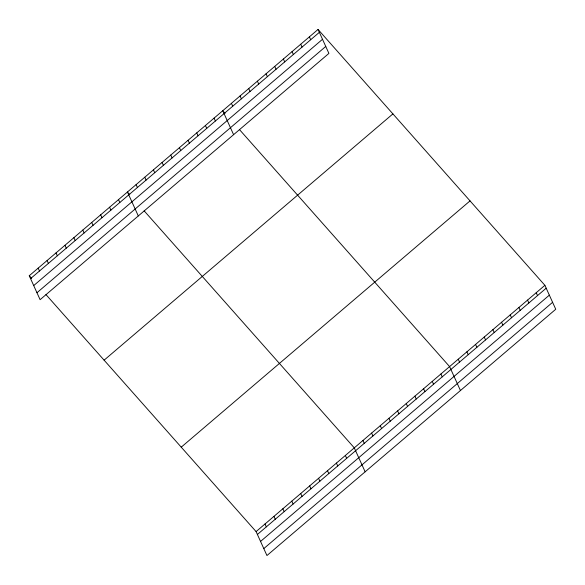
<?xml version="1.0" encoding="UTF-8"?>
<svg xmlns="http://www.w3.org/2000/svg" width="585" height="585" viewBox="0 0 585 585"><rect width="100%" height="100%" fill="white"/><g stroke="black" fill="none" stroke-linecap="round" stroke-linejoin="round"><path stroke-width="0.88" d="M318.05 29.455L328.909 53.403L40.109 299.681L29.25 275.74L318.05 29.455L544.891 285.319L555.75 309.26L266.95 555.545L256.091 531.597L45.952 294.577M30.559 278.621L319.359 32.336M33.711 285.575L322.51 39.29M36.957 292.734L325.757 46.449M104.108 360.17L392.908 113.892M181.233 447.167L470.033 200.882M256.091 531.597L544.891 285.319M257.393 534.478L546.193 288.2M260.552 541.432L549.352 295.147M263.798 548.591L552.598 302.313M225.049 113.329L222.746 110.733L233.605 134.674M239.448 129.563L449.587 366.59L460.446 390.531M129.746 194.6L127.442 192.004L138.301 215.945M144.144 210.841L354.283 447.861L365.142 471.81M29.25 275.74L31.553 278.336M536.226 292.705L537.535 295.586M527.56 300.09L528.869 302.979M518.895 307.483L520.204 310.364M510.23 314.869L511.539 317.75M501.572 322.262L502.873 325.143M492.906 329.647L494.215 332.529M484.241 337.033L485.55 339.922M475.576 344.426L476.885 347.307M466.91 351.812L468.219 354.693M458.245 359.205L459.554 362.086M309.385 36.848L310.693 39.729M300.719 44.233L302.028 47.114M440.922 373.976L442.231 376.857M292.061 51.619L293.363 54.507M432.256 381.369L433.565 384.25M283.396 59.012L284.705 61.893M423.591 388.754L424.9 391.636M274.731 66.397L276.04 69.279M414.926 396.14L416.235 399.028M266.065 73.79L267.374 76.672M406.268 403.533L407.57 406.414M257.4 81.176L258.709 84.057M397.603 410.919L398.911 413.8M248.735 88.562L250.044 91.45M388.937 418.312L390.246 421.193M240.077 95.955L241.378 98.836M380.272 425.697L381.581 428.578M231.411 103.34L232.72 106.221M371.607 433.083L372.916 435.971M362.941 440.476L364.25 443.357M214.081 118.119L215.39 121M205.415 125.504L206.724 128.393M345.355 455.474L346.664 458.355M196.757 132.897L198.059 135.779M336.426 463.086L337.735 465.967M188.092 140.283L189.401 143.164M327.498 470.698L328.807 473.579M179.427 147.676L180.736 150.557M318.576 478.311L319.885 481.192M170.761 155.062L172.07 157.943M309.648 485.923L310.957 488.804M162.096 162.447L163.405 165.328M300.719 493.535L302.028 496.416M153.431 169.84L154.74 172.721M144.773 177.226L146.074 180.107M291.798 501.148L293.1 504.029M136.108 184.611L137.416 187.5M282.869 508.76L284.178 511.641M273.941 516.372L275.25 519.253M118.514 199.617L119.823 202.498M265.012 523.984L266.321 526.866M109.592 207.229L110.894 210.11M100.664 214.841L101.973 217.722M91.735 222.454L93.044 225.335M82.807 230.066L84.116 232.947M73.885 237.678L75.187 240.559M64.957 245.29L66.266 248.172M56.028 252.903L57.337 255.784M47.1 260.515L48.409 263.396M38.179 268.127L39.487 271.009"/></g></svg>
